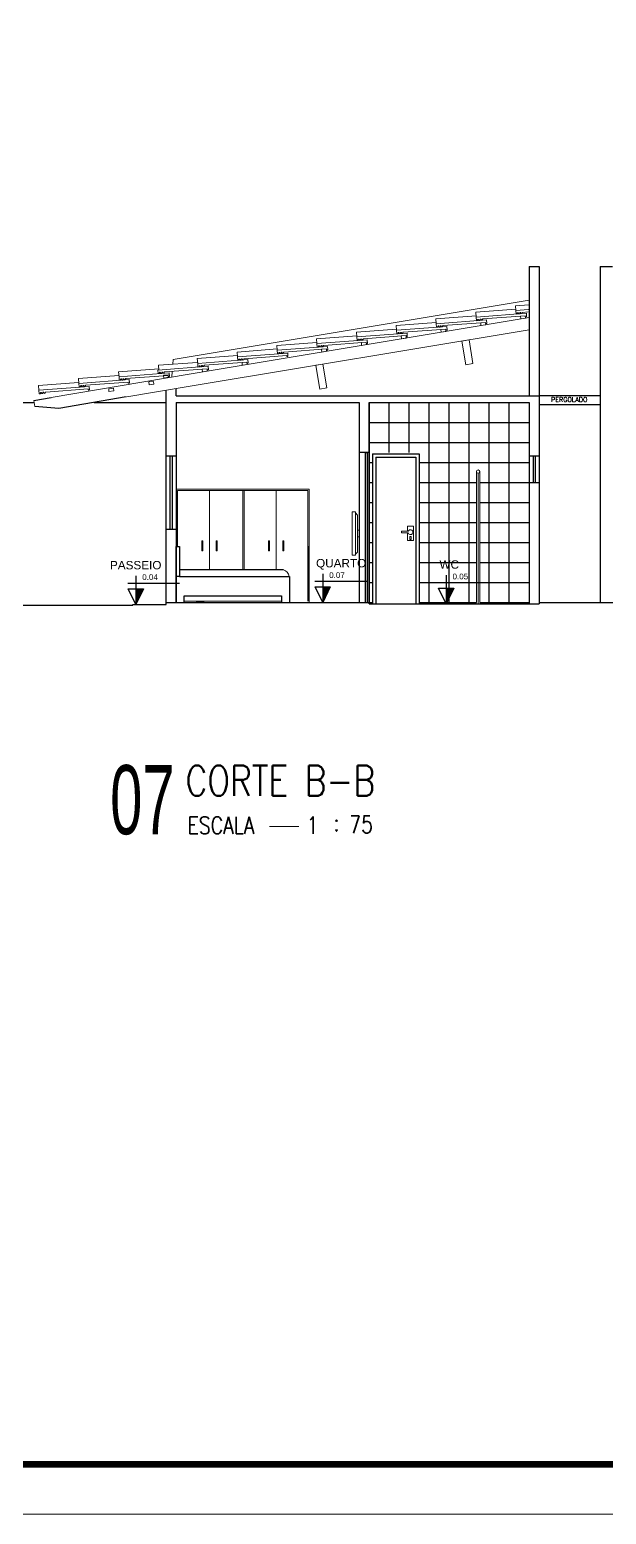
# Model space of a CAD drawing. Header units: millimetres. Extents: x 1345 to 2117, y 1214 to 1365.
# Drawn here: x 1455.98 to 1464.64, y 1251.04 to 1273.31 of the extents above; entities that cross this region are included whole.
import ezdxf
from ezdxf.enums import TextEntityAlignment as Align

# ---------------------------------------------------------------- set-up
doc = ezdxf.new("R2010")
doc.units = ezdxf.units.MM
doc.header["$LTSCALE"] = 0.5
for name, color, linetype in [('02', 2, 'Continuous'), ('BANHO', 7, 'Continuous'), ('DIVERSOS', 4, 'Continuous'), ('GR_PENA_MEDIA', 7, 'Continuous'), ('HATCH', 8, 'Continuous'), ('PAGPISO', 8, 'Continuous'), ('parede', 2, 'Continuous'), ('PISO', 8, 'Continuous'), ('telhas', 6, 'Continuous'), ('texto pequeno', 3, 'Continuous'), ('TEXTO2', 3, 'Continuous'), ('TXT_0', 7, 'Continuous'), ('V5', 4, 'Continuous')]:
    doc.layers.add(name, color=color, linetype=linetype)
for name, color, linetype, lineweight in [('E-TXT-G', 3, 'Continuous', 30), ('E-TXT-W', 7, 'Continuous', 15), ('E-TXT-Y', 2, 'Continuous', 40)]:
    doc.layers.add(name, color=color, linetype=linetype, lineweight=lineweight)
doc.styles.add('ADITIVOCAD', font='ROMANS.shx')
doc.styles.add('REG140', font='romans.shx', dxfattribs={"width": 0.8, "height": 0.35})
doc.styles.add('REG80', font='romans.shx', dxfattribs={"width": 0.8, "height": 0.1})
doc.styles.add('SANSSERIF', font='sas_____.pfb', dxfattribs={"height": 1})
doc.styles.add('SANSSERIF2', font='sanssb__.ttf', dxfattribs={"width": 0.8})
doc.styles.get("Standard").update_dxf_attribs({"font": 'arial.ttf'})

# ---------------------------------------------------------------- blocks, each defined once
blk = doc.blocks.new('A$C31583DA9')
at = {"layer": 'DIVERSOS', "lineweight": 18}
for p, q in [((0.1, 0.141), (0, 0.141)), ((0, 0.112), (0, 0.141)), ((0.098, 0.112), (0, 0.112))]:
    blk.add_line(p, q, dxfattribs=at)
blk.add_lwpolyline([(0.091, 0.112), (0.091, 0), (0.177, 0), (0.177, 0.214), (0.091, 0.214), (0.091, 0.141)], dxfattribs=at)
blk.add_lwpolyline([(0.124, 0.014), (0.144, 0.014), (0.144, 0.058), (0.124, 0.058)], close=True, dxfattribs=at)
blk.add_arc((0.133, 0.124), 0.0369, 199.161, 152.4759, dxfattribs=at)
blk = doc.blocks.new('Adc_nivelelev')
blk.add_hatch(color=256).paths.add_polyline_path([(0, 0), (0.131, 0.271), (0, 0.271)])
for p, q in [((-0.138, 0.368), (0.76, 0.368)), ((0, 0.495), (0, 0))]:
    blk.add_line(p, q)
blk.add_lwpolyline([(-0.131, 0.271), (0.131, 0.271), (0, 0)], close=True)
at = {"flags": 8}
blk.add_attdef('NIVEL', (0.111, 0.424), '', height=0.1, dxfattribs=at)
blk = doc.blocks.new('IND_DES')
at = {"layer": 'E-TXT-W'}
blk.add_line((0.0269, -0.2428), (0.1984, -0.2428), dxfattribs=at)
at = {"layer": 'E-TXT-G', "style": 'REG80', "width": 0.8}
for s, p in [('ESCALA', (-0.4463, -0.2864)), ('1', (0.2426, -0.2864)), (':', (0.3988, -0.2706))]:
    blk.add_text(s, height=0.1, dxfattribs=at).set_placement(p)
blk.add_attdef('ESCALA', (0.4897, -0.2812), '', height=0.1, dxfattribs=at)
at = {"layer": 'E-TXT-W', "style": 'SANSSERIF2', "width": 0.6}
blk.add_attdef('00', text='', height=0.4, dxfattribs=at).set_placement((-0.7083, -0.2881), align=Align.CENTER)
at = {"layer": 'E-TXT-Y', "style": 'REG140', "width": 0.8}
for tag, p in [('PROJETO', (-0.4563, 0.1829)), ('DESENHO', (-0.4582, -0.0658))]:
    blk.add_attdef(tag, p, '', height=0.175, dxfattribs=at)

msp = doc.modelspace()

# ---------------------------------------------------------------- hatches: boundary and pattern name
at = {"layer": 'parede'}
h = msp.add_hatch(dxfattribs=at)
h.set_pattern_fill('_USER', color=0, scale=0.3, style=0, double=1, pattern_type=0)
h.set_pattern_definition([(0, (1461.0811, 1267.72097), (0, 0.3), []), (90, (1461.0811, 1267.72097), (-0.3, 2e-17), [])])
edge = h.paths.add_edge_path()
edge.add_line((1463.481, 1267.721), (1461.081, 1267.721))
edge.add_line((1461.081, 1267.721), (1461.081, 1264.701))
edge.add_line((1461.081, 1264.701), (1461.127, 1264.701))
edge.add_line((1461.127, 1264.701), (1461.127, 1266.971))
edge.add_line((1461.127, 1266.971), (1461.827, 1266.971))
edge.add_line((1461.827, 1266.971), (1461.827, 1264.701))
edge.add_line((1461.827, 1264.701), (1462.688, 1264.701))
edge.add_line((1462.688, 1264.701), (1462.688, 1266.682))
edge.add_arc((1462.713, 1266.682), 0.0249, 0, 180, ccw=False)
edge.add_line((1462.738, 1266.682), (1462.738, 1266.682))
edge.add_line((1462.738, 1266.682), (1462.738, 1264.701))
edge.add_line((1462.738, 1264.701), (1463.109, 1264.701))
edge.add_line((1463.109, 1264.701), (1463.481, 1264.701))
edge.add_line((1463.481, 1264.701), (1463.481, 1267.721))

# ---------------------------------------------------------------- linework, layer by layer
at = {"color": 8, "linetype": 'ByBlock'}
for p, q in [((1456.047, 1267.747), (1456.306, 1267.795)), ((1457.434, 1267.804), (1456.421, 1267.63)), ((1464.545, 1267.821), (1463.631, 1267.821)), ((1456.421, 1267.63), (1456.062, 1267.659)), ((1458.181, 1264.721), (1458.181, 1265.561)), ((1458.181, 1265.561), (1458.231, 1265.561)), ((1458.231, 1265.561), (1458.231, 1265.111)), ((1460.161, 1265.563), (1460.161, 1264.741)), ((1458.231, 1265.111), (1458.181, 1265.111)), ((1459.791, 1265.211), (1458.231, 1265.211)), ((1458.231, 1265.111), (1459.881, 1265.111)), ((1458.231, 1265.111), (1459.791, 1265.111)), ((1458.681, 1265.211), (1458.681, 1265.213)), ((1459.181, 1265.211), (1459.181, 1265.213)), ((1459.201, 1265.211), (1459.201, 1265.213)), ((1459.681, 1265.211), (1459.681, 1265.213)), ((1459.881, 1265.111), (1459.881, 1264.721)), ((1458.301, 1264.721), (1458.301, 1264.821)), ((1458.301, 1264.821), (1459.761, 1264.821)), ((1459.761, 1264.821), (1459.761, 1264.721)), ((1458.181, 1264.721), (1458.301, 1264.721)), ((1458.481, 1264.741), (1458.601, 1264.741))]:
    msp.add_line(p, q, dxfattribs=at)
at = {"color": 8, "lineweight": 18}
for p, q in [((1462.688, 1266.682), (1462.688, 1264.721)), ((1462.713, 1264.701), (1462.713, 1266.657)), ((1462.738, 1266.682), (1462.738, 1264.721)), ((1460.823, 1265.427), (1460.823, 1266.08)), ((1460.823, 1266.08), (1460.872, 1266.08)), ((1460.872, 1266.08), (1460.872, 1265.427)), ((1460.872, 1265.444), (1460.872, 1266.063)), ((1460.872, 1266.063), (1460.903, 1266.03)), ((1460.903, 1266.03), (1460.903, 1265.476)), ((1460.903, 1265.703), (1460.903, 1265.804)), ((1460.903, 1265.804), (1460.931, 1265.804)), ((1460.931, 1265.703), (1460.903, 1265.703)), ((1460.931, 1265.804), (1460.931, 1265.703)), ((1460.903, 1265.476), (1460.872, 1265.444)), ((1460.872, 1265.427), (1460.823, 1265.427))]:
    msp.add_line(p, q, dxfattribs=at)
msp.add_circle((1462.713, 1266.682), 0.0249, dxfattribs=at)
at = {"layer": '02', "lineweight": 18}
msp.add_lwpolyline([(1435.537, 1251.038), (1496.737, 1251.038), (1496.737, 1295.588), (1435.537, 1295.588)], close=True, dxfattribs=at)
at = {"layer": '02', "lineweight": 18, "const_width": 0.1}
msp.add_lwpolyline([(1436.287, 1251.788), (1495.987, 1251.788), (1495.987, 1294.838), (1436.287, 1294.838)], close=True, dxfattribs=at)
at = {"layer": 'BANHO', "color": 8, "lineweight": 18}
for p, q in [((1458.181, 1266.421), (1459.681, 1266.421)), ((1458.201, 1265.561), (1458.201, 1266.401)), ((1458.201, 1266.401), (1459.661, 1266.401)), ((1458.681, 1265.213), (1458.681, 1266.401)), ((1459.181, 1266.421), (1460.181, 1266.421)), ((1459.181, 1265.213), (1459.181, 1266.401)), ((1459.201, 1265.213), (1459.201, 1266.401)), ((1459.201, 1266.401), (1460.161, 1266.401)), ((1459.681, 1265.213), (1459.681, 1266.401)), ((1460.161, 1265.563), (1460.161, 1266.401)), ((1460.181, 1264.721), (1460.181, 1266.421)), ((1458.566, 1265.496), (1458.566, 1265.646)), ((1458.566, 1265.646), (1458.581, 1265.646)), ((1458.581, 1265.496), (1458.566, 1265.496)), ((1458.581, 1265.646), (1458.581, 1265.496)), ((1458.781, 1265.496), (1458.781, 1265.646)), ((1458.781, 1265.646), (1458.796, 1265.646)), ((1458.796, 1265.496), (1458.781, 1265.496)), ((1458.796, 1265.646), (1458.796, 1265.496)), ((1459.566, 1265.496), (1459.566, 1265.646)), ((1459.566, 1265.646), (1459.581, 1265.646)), ((1459.581, 1265.496), (1459.566, 1265.496)), ((1459.581, 1265.646), (1459.581, 1265.496)), ((1459.781, 1265.496), (1459.781, 1265.646)), ((1459.781, 1265.646), (1459.796, 1265.646)), ((1459.796, 1265.496), (1459.781, 1265.496)), ((1459.796, 1265.646), (1459.796, 1265.496)), ((1459.681, 1264.721), (1458.181, 1264.721)), ((1458.481, 1264.741), (1458.301, 1264.741)), ((1459.661, 1264.741), (1458.601, 1264.741)), ((1460.181, 1264.721), (1459.181, 1264.721)), ((1459.761, 1264.741), (1459.201, 1264.741))]:
    msp.add_line(p, q, dxfattribs=at)
msp.add_arc((1459.744, 1265.081), 0.138, 12.5281, 70.1161, dxfattribs=at)
at = {"layer": 'GR_PENA_MEDIA', "lineweight": 18}
for points in [[(1462.087, 1268.902), (1462.082, 1268.974), (1462.683, 1269.019)], [(1462.684, 1269.001), (1462.679, 1269.073), (1463.28, 1269.118)], [(1463.281, 1269.1), (1463.276, 1269.172), (1463.476, 1269.187)], [(1460.893, 1268.703), (1460.888, 1268.775), (1461.489, 1268.82)], [(1461.49, 1268.803), (1461.485, 1268.874), (1462.086, 1268.92)], [(1459.7, 1268.505), (1459.694, 1268.576), (1460.295, 1268.622)], [(1460.296, 1268.604), (1460.291, 1268.676), (1460.892, 1268.721)], [(1458.506, 1268.306), (1458.5, 1268.378), (1459.101, 1268.423)], [(1459.103, 1268.405), (1459.097, 1268.477), (1459.698, 1268.523)], [(1456.724, 1268.006), (1456.719, 1268.078), (1457.32, 1268.124)], [(1457.325, 1268.107), (1457.319, 1268.178), (1457.92, 1268.224)], [(1457.922, 1268.206), (1457.916, 1268.278), (1458.504, 1268.322)], [(1456.123, 1267.905), (1456.118, 1267.976), (1456.719, 1268.022)]]:
    msp.add_lwpolyline(points, dxfattribs=at)
for points in [[(1463.354, 1268.973), (1463.425, 1268.985), (1463.422, 1269.021), (1463.351, 1269.015)], [(1462.16, 1268.775), (1462.231, 1268.786), (1462.229, 1268.822), (1462.157, 1268.817)], [(1462.757, 1268.874), (1462.828, 1268.886), (1462.826, 1268.922), (1462.754, 1268.916)], [(1460.966, 1268.576), (1461.037, 1268.588), (1461.035, 1268.624), (1460.963, 1268.618)], [(1461.563, 1268.675), (1461.634, 1268.687), (1461.632, 1268.723), (1461.56, 1268.718)], [(1460.369, 1268.477), (1460.441, 1268.489), (1460.438, 1268.524), (1460.366, 1268.519)], [(1457.995, 1268.087), (1458.066, 1268.099), (1458.064, 1268.135), (1457.992, 1268.129)], [(1458.578, 1268.179), (1458.65, 1268.191), (1458.647, 1268.227), (1458.575, 1268.221)], [(1458.578, 1268.179), (1458.65, 1268.191), (1458.647, 1268.227), (1458.575, 1268.221)], [(1459.175, 1268.278), (1459.247, 1268.29), (1459.244, 1268.326), (1459.172, 1268.32)], [(1457.246, 1267.895), (1457.174, 1267.883), (1457.171, 1267.926), (1457.243, 1267.933)], [(1457.847, 1267.997), (1457.776, 1267.985), (1457.772, 1268.028), (1457.844, 1268.035)]]:
    msp.add_lwpolyline(points, close=True, dxfattribs=at)
at = {"layer": 'HATCH', "color": 6}
for p, q in [((1463.481, 1266.921), (1463.631, 1266.921)), ((1463.481, 1266.521), (1463.631, 1266.521))]:
    msp.add_line(p, q, dxfattribs=at)
at = {"layer": 'PAGPISO', "lineweight": 18}
for p, q in [((1458.133, 1268.294), (1458.138, 1268.366)), ((1458.117, 1268.102), (1458.124, 1268.187))]:
    msp.add_line(p, q, dxfattribs=at)
at = {"layer": 'parede'}
for p, q in [((1463.481, 1269.761), (1463.481, 1267.821)), ((1463.481, 1269.761), (1463.631, 1269.761)), ((1463.631, 1269.761), (1463.631, 1267.821)), ((1464.545, 1269.761), (1464.545, 1267.821)), ((1464.545, 1269.761), (1464.731, 1269.761)), ((1458.031, 1267.721), (1458.031, 1267.904)), ((1458.181, 1267.821), (1458.181, 1267.93)), ((1450.989, 1267.721), (1456.052, 1267.721)), ((1456.952, 1267.721), (1458.031, 1267.721)), ((1458.031, 1266.921), (1458.031, 1267.721)), ((1458.181, 1267.821), (1463.631, 1267.821)), ((1458.181, 1267.721), (1458.181, 1266.921)), ((1458.181, 1267.721), (1460.931, 1267.721)), ((1460.931, 1267.721), (1460.931, 1264.721)), ((1461.081, 1267.721), (1463.481, 1267.721)), ((1461.081, 1267.721), (1461.081, 1264.701)), ((1463.481, 1267.721), (1463.481, 1264.701)), ((1463.631, 1267.821), (1463.631, 1266.521)), ((1463.631, 1267.821), (1463.631, 1264.721)), ((1464.545, 1267.821), (1464.545, 1264.721)), ((1458.031, 1265.821), (1458.031, 1266.921)), ((1458.181, 1266.921), (1458.181, 1265.821)), ((1461.081, 1266.971), (1460.931, 1266.971)), ((1463.631, 1266.921), (1463.631, 1266.521)), ((1463.631, 1266.521), (1463.631, 1264.701)), ((1458.031, 1264.691), (1458.031, 1265.821)), ((1450.839, 1264.681), (1457.531, 1264.681)), ((1457.531, 1264.691), (1458.031, 1264.691)), ((1457.531, 1264.681), (1457.531, 1264.691)), ((1458.031, 1264.721), (1461.081, 1264.721)), ((1461.081, 1264.701), (1463.631, 1264.701)), ((1463.631, 1264.721), (1471.681, 1264.721))]:
    msp.add_line(p, q, dxfattribs=at)
at = {"layer": 'parede', "color": 8}
for p, q in [((1464.545, 1267.685), (1463.631, 1267.685)), ((1458.181, 1265.821), (1458.181, 1264.721))]:
    msp.add_line(p, q, dxfattribs=at)
at = {"layer": 'parede', "color": 6}
for p, q in [((1458.031, 1266.921), (1458.181, 1266.921)), ((1461.021, 1266.971), (1461.021, 1264.721)), ((1461.021, 1266.971), (1461.051, 1266.971)), ((1461.051, 1266.971), (1461.051, 1264.721)), ((1461.127, 1266.951), (1461.127, 1264.701)), ((1461.127, 1266.951), (1461.827, 1266.951)), ((1461.177, 1266.901), (1461.177, 1264.701)), ((1461.177, 1266.901), (1461.777, 1266.901)), ((1461.777, 1266.901), (1461.777, 1264.701)), ((1461.827, 1266.951), (1461.827, 1264.701)), ((1458.031, 1265.821), (1458.181, 1265.821))]:
    msp.add_line(p, q, dxfattribs=at)
at = {"layer": 'parede', "color": 4}
for p, q in [((1458.091, 1265.821), (1458.091, 1266.921)), ((1458.121, 1266.921), (1458.121, 1265.821))]:
    msp.add_line(p, q, dxfattribs=at)
at = {"layer": 'parede', "color": 8, "lineweight": 18}
msp.add_line((1460.181, 1266.421), (1460.181, 1264.721), dxfattribs=at)
at = {"layer": 'PISO', "lineweight": 18}
for p, q in [((1463.481, 1269.255), (1458.138, 1268.366)), ((1463.481, 1268.812), (1458.364, 1267.961)), ((1463.481, 1268.994), (1458.379, 1268.146)), ((1458.379, 1268.146), (1457.342, 1267.97)), ((1457.342, 1267.97), (1456.306, 1267.795)), ((1458.364, 1267.961), (1457.442, 1267.803)), ((1456.062, 1267.659), (1456.047, 1267.747))]:
    msp.add_line(p, q, dxfattribs=at)
at = {"layer": 'telhas', "lineweight": 18}
for p, q in [((1462.578, 1268.658), (1462.472, 1268.64)), ((1462.472, 1268.64), (1462.531, 1268.286)), ((1462.578, 1268.658), (1462.637, 1268.303)), ((1460.384, 1268.297), (1460.278, 1268.279)), ((1460.278, 1268.275), (1460.337, 1267.92)), ((1460.385, 1268.293), (1460.444, 1267.938)), ((1462.637, 1268.303), (1462.531, 1268.286)), ((1460.444, 1267.938), (1460.337, 1267.92))]:
    msp.add_line(p, q, dxfattribs=at)
at = {"layer": 'telhas', "lineweight": 18, "flags": 128}
for points in [[(1462.684, 1269.001), (1462.688, 1268.947), (1462.706, 1268.949), (1462.705, 1268.958, -0.414214), (1462.714, 1268.967), (1462.714, 1268.967, -0.414214), (1462.723, 1268.959), (1462.724, 1268.95), (1462.742, 1268.951), (1462.741, 1268.96, -0.414214), (1462.75, 1268.97), (1462.75, 1268.97, -0.414214), (1462.759, 1268.962), (1462.76, 1268.953), (1462.778, 1268.954), (1462.777, 1268.963, -0.414214), (1462.786, 1268.973), (1463.422, 1269.021), (1463.423, 1269.012, 0.414214), (1463.433, 1269.004), (1463.442, 1269.004), (1463.438, 1269.058)], [(1461.49, 1268.803), (1461.494, 1268.749), (1461.512, 1268.75), (1461.512, 1268.759, -0.414214), (1461.52, 1268.769), (1461.52, 1268.769, -0.414214), (1461.53, 1268.76), (1461.53, 1268.751), (1461.548, 1268.753), (1461.548, 1268.762, -0.414214), (1461.556, 1268.771), (1461.556, 1268.771, -0.414214), (1461.565, 1268.763), (1461.566, 1268.754), (1461.584, 1268.756), (1461.583, 1268.764, -0.414214), (1461.592, 1268.774), (1462.229, 1268.822), (1462.229, 1268.813, 0.414214), (1462.239, 1268.805), (1462.248, 1268.806), (1462.244, 1268.86)], [(1462.087, 1268.902), (1462.091, 1268.848), (1462.109, 1268.849), (1462.109, 1268.858, -0.414214), (1462.117, 1268.868), (1462.117, 1268.868, -0.414214), (1462.127, 1268.86), (1462.127, 1268.851), (1462.145, 1268.852), (1462.144, 1268.861, -0.414214), (1462.153, 1268.871), (1462.153, 1268.871, -0.414214), (1462.162, 1268.862), (1462.163, 1268.853), (1462.181, 1268.855), (1462.18, 1268.864, -0.414214), (1462.189, 1268.873), (1462.826, 1268.922), (1462.826, 1268.913, 0.414214), (1462.836, 1268.904), (1462.845, 1268.905), (1462.841, 1268.959)], [(1459.7, 1268.505), (1459.704, 1268.451), (1459.722, 1268.452), (1459.721, 1268.461, -0.414214), (1459.729, 1268.471), (1459.729, 1268.471, -0.414214), (1459.739, 1268.463), (1459.739, 1268.454), (1459.757, 1268.455), (1459.757, 1268.464, -0.414214), (1459.765, 1268.474), (1459.765, 1268.474, -0.414214), (1459.775, 1268.465), (1459.775, 1268.456), (1459.793, 1268.458), (1459.793, 1268.467, -0.414214), (1459.801, 1268.476), (1460.438, 1268.524), (1460.438, 1268.515, 0.414214), (1460.448, 1268.507), (1460.457, 1268.508), (1460.453, 1268.562)], [(1460.296, 1268.604), (1460.301, 1268.55), (1460.318, 1268.552), (1460.318, 1268.56, -0.414214), (1460.326, 1268.57), (1460.326, 1268.57, -0.414214), (1460.336, 1268.562), (1460.336, 1268.553), (1460.354, 1268.554), (1460.354, 1268.563, -0.414214), (1460.362, 1268.573), (1460.362, 1268.573, -0.414214), (1460.372, 1268.565), (1460.372, 1268.556), (1460.39, 1268.557), (1460.39, 1268.566, -0.414214), (1460.398, 1268.576), (1461.035, 1268.624), (1461.035, 1268.615, 0.414214), (1461.045, 1268.606), (1461.054, 1268.607), (1461.05, 1268.661)], [(1460.893, 1268.703), (1460.897, 1268.649), (1460.915, 1268.651), (1460.915, 1268.66, -0.414214), (1460.923, 1268.669), (1460.923, 1268.669, -0.414214), (1460.933, 1268.661), (1460.933, 1268.652), (1460.951, 1268.654), (1460.951, 1268.662, -0.414214), (1460.959, 1268.672), (1460.959, 1268.672, -0.414214), (1460.969, 1268.664), (1460.969, 1268.655), (1460.987, 1268.656), (1460.986, 1268.665, -0.414214), (1460.995, 1268.675), (1461.632, 1268.723), (1461.632, 1268.714, 0.414214), (1461.642, 1268.706), (1461.651, 1268.706), (1461.647, 1268.76)], [(1458.506, 1268.306), (1458.51, 1268.252), (1458.528, 1268.254), (1458.527, 1268.263, -0.414214), (1458.535, 1268.272), (1458.535, 1268.272, -0.414214), (1458.545, 1268.264), (1458.546, 1268.255), (1458.564, 1268.256), (1458.563, 1268.265, -0.414214), (1458.571, 1268.275), (1458.571, 1268.275, -0.414214), (1458.581, 1268.267), (1458.582, 1268.258), (1458.599, 1268.259), (1458.599, 1268.268, -0.414214), (1458.607, 1268.278), (1459.244, 1268.326), (1459.245, 1268.317, 0.414214), (1459.254, 1268.309), (1459.263, 1268.309), (1459.259, 1268.363)], [(1459.103, 1268.405), (1459.107, 1268.352), (1459.125, 1268.353), (1459.124, 1268.362, -0.414214), (1459.132, 1268.372), (1459.132, 1268.372, -0.414214), (1459.142, 1268.363), (1459.143, 1268.354), (1459.16, 1268.356), (1459.16, 1268.365, -0.414214), (1459.168, 1268.374), (1459.168, 1268.374, -0.414214), (1459.178, 1268.366), (1459.178, 1268.357), (1459.196, 1268.358), (1459.196, 1268.367, -0.414214), (1459.204, 1268.377), (1459.841, 1268.425), (1459.842, 1268.416, 0.414214), (1459.851, 1268.408), (1459.86, 1268.409), (1459.856, 1268.462)], [(1457.325, 1268.107), (1457.329, 1268.053), (1457.347, 1268.054), (1457.346, 1268.063, -0.414214), (1457.354, 1268.073), (1457.354, 1268.073, -0.414214), (1457.364, 1268.064), (1457.365, 1268.055), (1457.383, 1268.057), (1457.382, 1268.066, -0.414214), (1457.39, 1268.075), (1457.39, 1268.075, -0.414214), (1457.4, 1268.067), (1457.4, 1268.058), (1457.418, 1268.06), (1457.418, 1268.068, -0.414214), (1457.426, 1268.078), (1458.063, 1268.126), (1458.064, 1268.117, 0.414214), (1458.073, 1268.109), (1458.082, 1268.11), (1458.078, 1268.164)], [(1457.909, 1268.207), (1457.913, 1268.153), (1457.931, 1268.154), (1457.93, 1268.163, -0.414214), (1457.938, 1268.173), (1457.938, 1268.173, -0.414214), (1457.948, 1268.165), (1457.949, 1268.156), (1457.967, 1268.157), (1457.966, 1268.166, -0.414214), (1457.974, 1268.176), (1457.974, 1268.176, -0.414214), (1457.984, 1268.167), (1457.985, 1268.158), (1458.003, 1268.16), (1458.002, 1268.169, -0.414214), (1458.01, 1268.178), (1458.647, 1268.227), (1458.648, 1268.218, 0.414214), (1458.657, 1268.209), (1458.666, 1268.21), (1458.662, 1268.264)], [(1456.123, 1267.905), (1456.127, 1267.851), (1456.145, 1267.852), (1456.145, 1267.861, -0.414214), (1456.153, 1267.871), (1456.153, 1267.871, -0.414214), (1456.162, 1267.862), (1456.163, 1267.854), (1456.181, 1267.855), (1456.18, 1267.864, -0.414214), (1456.189, 1267.874), (1456.189, 1267.874, -0.414214), (1456.198, 1267.865), (1456.199, 1267.856), (1456.217, 1267.858), (1456.216, 1267.867, -0.414214), (1456.225, 1267.876), (1456.861, 1267.924), (1456.862, 1267.915, 0.414214), (1456.872, 1267.907), (1456.881, 1267.908), (1456.877, 1267.962)], [(1456.724, 1268.006), (1456.728, 1267.953), (1456.746, 1267.954), (1456.746, 1267.963, -0.414214), (1456.754, 1267.973), (1456.754, 1267.973, -0.414214), (1456.764, 1267.964), (1456.764, 1267.955), (1456.782, 1267.957), (1456.782, 1267.966, -0.414214), (1456.79, 1267.975), (1456.79, 1267.975, -0.414214), (1456.8, 1267.967), (1456.8, 1267.958), (1456.818, 1267.959), (1456.817, 1267.968, -0.414214), (1456.826, 1267.978), (1457.463, 1268.026), (1457.463, 1268.017, 0.414214), (1457.473, 1268.009), (1457.482, 1268.01), (1457.478, 1268.063)]]:
    msp.add_lwpolyline(points, format="xyb", close=True, dxfattribs=at)
msp.add_lwpolyline([(1463.47, 1269.115), (1463.281, 1269.1), (1463.285, 1269.047), (1463.303, 1269.048), (1463.302, 1269.057, -0.414214), (1463.311, 1269.067), (1463.311, 1269.067, -0.414214), (1463.32, 1269.058), (1463.321, 1269.049), (1463.339, 1269.051), (1463.338, 1269.06, -0.414214), (1463.347, 1269.069), (1463.347, 1269.069, -0.414214), (1463.356, 1269.061), (1463.357, 1269.052), (1463.375, 1269.053), (1463.374, 1269.062, -0.414214), (1463.382, 1269.072), (1463.467, 1269.078)], format="xyb", dxfattribs=at)
at = {"layer": 'V5'}
for p, q in [((1463.541, 1266.921), (1463.541, 1266.521)), ((1463.571, 1266.921), (1463.571, 1266.521))]:
    msp.add_line(p, q, dxfattribs=at)

# ---------------------------------------------------------------- block references
at = {"lineweight": 18}
ref = msp.add_blockref('IND_DES', (1459.511, 1261.988), dxfattribs=dict(at, xscale=2.591993519999988, yscale=2.591993519999988, zscale=2.591993519999988))
ref.add_attrib('00', '07', dxfattribs={"layer": 'E-TXT-W', "height": 1.0368, "style": 'SANSSERIF', "width": 0.6}).set_placement((1457.675, 1261.242), align=Align.CENTER)
ref.add_attrib('DESENHO', 'CORTE B-B', (1458.323, 1261.818), dxfattribs={"layer": 'E-TXT-Y', "height": 0.4536, "style": 'REG140', "width": 0.8})
ref.add_attrib('ESCALA', '75', (1460.78, 1261.26), dxfattribs={"layer": 'E-TXT-G', "height": 0.2592, "style": 'REG80', "width": 0.8})
at = {"layer": 'parede'}
msp.add_blockref('A$C31583DA9', (1461.565, 1265.65), dxfattribs=at)
at = {"layer": 'TXT_0', "lineweight": 18}
ref = msp.add_blockref('Adc_nivelelev', (1457.577, 1264.691), dxfattribs=dict(at, xscale=0.8626357221426701, yscale=0.8626357221426701, zscale=0.8626357221426701))
ref.add_attrib('NIVEL', '0.04', (1457.673, 1265.056), dxfattribs={"height": 0.0863, "flags": 8})
ref = msp.add_blockref('Adc_nivelelev', (1460.383, 1264.721), dxfattribs=dict(at, xscale=0.8626357221426701, yscale=0.8626357221426701, zscale=0.8626357221426701))
ref.add_attrib('NIVEL', '0.07', (1460.479, 1265.086), dxfattribs={"height": 0.0863, "flags": 8})
ref = msp.add_blockref('Adc_nivelelev', (1462.235, 1264.701), dxfattribs=dict(at, xscale=0.8626357221426701, yscale=0.8626357221426701, zscale=0.8626357221426701))
ref.add_attrib('NIVEL', '0.05', (1462.33, 1265.066), dxfattribs={"height": 0.0863, "flags": 8})

# ---------------------------------------------------------------- texts
at = {"layer": 'texto pequeno', "lineweight": 18, "style": 'SANSSERIF'}
for s, p in [('PASSEIO', (1457.189, 1265.216)), ('QUARTO', (1460.282, 1265.246)), ('WC', (1462.134, 1265.226))]:
    msp.add_text(s, height=0.126, dxfattribs=at).set_placement(p)
at = {"layer": 'TEXTO2', "lineweight": 18, "ltscale": 0.4, "insert": (1463.809, 1267.798), "char_height": 0.07, "attachment_point": 1, "style": 'ADITIVOCAD'}
msp.add_mtext_dynamic_manual_height_columns('PERGOLADO', width=0.32444, gutter_width=12.5, heights=[0], dxfattribs=at)

doc.saveas('drawing.dxf')
